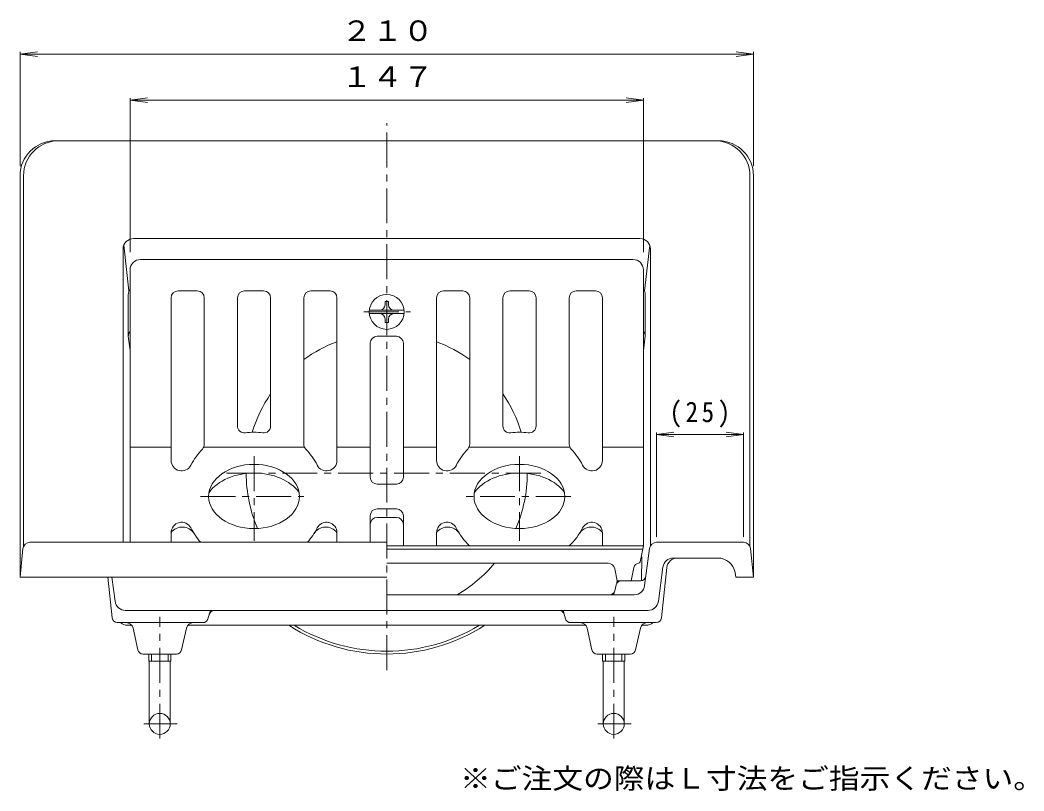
# Model space of a CAD drawing. Units: millimetres, scale not verified. Extents: x -354 to 366, y -274 to 230.
# Drawn here: x 78.3 to 365.8, y -226.9 to -6.1 of the extents above; entities that cross this region are included whole.
import ezdxf
from ezdxf.enums import TextEntityAlignment as Align

# ---------------------------------------------------------------- set-up
doc = ezdxf.new("R2010")
doc.units = ezdxf.units.MM
doc.header["$LTSCALE"] = 2
doc.linetypes.add('CHAIN1', pattern=[8, 5, -1, 1, -1])
doc.linetypes.add('DOUBLE_CHAIN1', pattern=[8.8, 5, -1, 0.6, -0.6, 0.6, -1])
for name, color, linetype, lineweight in [('0-0_通り芯', 3, 'Continuous', 9), ('0-2_仕上', 6, 'Continuous', 9), ('0-5_寸法', 3, 'Continuous', 9), ('0-A', 2, 'Continuous', 9), ('0-F', 7, 'Continuous', 9)]:
    doc.layers.add(name, color=color, linetype=linetype, lineweight=lineweight)
doc.styles.add('ＭＳ ゴシック', font='')
doc.styles.get('ＭＳ ゴシック').set_extended_font_data('MS Gothic')

msp = doc.modelspace()

# ---------------------------------------------------------------- linework, layer by layer
at = {"layer": '0-0_通り芯', "linetype": 'CHAIN1'}
for p, q in [((183.318, -192.3), (183.318, -35.627)), ((176.774, -89.675), (190.15, -89.675)), ((137.417, -135.85), (229.084, -135.85)), ((118.318, -211.899), (118.318, -177.047)), ((248.318, -211.899), (248.318, -177.047))]:
    msp.add_line(p, q, dxfattribs=at)
at = {"layer": '0-0_通り芯'}
for p, q in [((88.318, -40.675), (278.318, -40.675)), ((78.318, -50.675), (78.318, -165.673)), ((79.318, -50.675), (79.318, -156.822)), ((287.318, -50.675), (287.318, -156.822)), ((288.318, -50.675), (288.318, -165.673)), ((110.818, -68.675), (255.818, -68.675)), ((107.818, -71.675), (107.818, -155.673)), ((109.496, -83.677), (108.029, -70.567)), ((257.139, -83.677), (258.606, -70.567)), ((258.818, -71.675), (258.818, -156.706)), ((109.284, -84.784), (109.284, -96.675)), ((257.351, -84.784), (257.351, -96.675)), ((109.284, -96.675), (109.818, -100.727)), ((257.351, -96.675), (256.818, -100.727)), ((79.138, -157.474), (78.318, -165.673)), ((183.318, -155.673), (81.128, -155.673)), ((258.586, -157.408), (257.165, -168.069)), ((260.569, -155.673), (285.508, -155.673)), ((287.498, -157.474), (288.318, -165.673)), ((256.303, -166.649), (256.347, -159.791)), ((278.145, -160.173), (265.384, -160.173)), ((261.105, -172.569), (262.41, -162.776)), ((261.962, -177.334), (263.528, -162.85)), ((78.318, -165.673), (183.318, -165.673)), ((104.673, -177.334), (103.412, -165.673)), ((105.531, -172.569), (104.611, -165.673)), ((250.489, -166.673), (256.038, -166.673)), ((283.064, -164.278), (283.318, -165.673)), ((288.318, -165.673), (283.318, -165.673)), ((249.034, -167.809), (248.602, -169.536)), ((183.318, -170.673), (254.191, -170.673)), ((108.504, -175.173), (258.131, -175.173)), ((132.128, -177.585), (132.818, -175.173)), ((234.507, -177.585), (233.818, -175.173)), ((130.686, -178.673), (106.164, -178.673)), ((109.072, -179.429), (110.279, -179.429)), ((112.057, -186.498), (110.666, -180.239)), ((124.579, -186.498), (125.97, -180.239)), ((126.356, -179.429), (240.28, -179.429)), ((235.949, -178.673), (260.471, -178.673)), ((242.057, -186.498), (240.666, -180.239)), ((254.579, -186.498), (255.97, -180.239)), ((257.564, -179.429), (256.356, -179.429)), ((123.114, -187.673), (113.521, -187.673)), ((243.521, -187.673), (253.115, -187.673))]:
    msp.add_line(p, q, dxfattribs=at)
at = {"layer": '0-0_通り芯', "linetype": 'DOUBLE_CHAIN1'}
for p, q in [((249.318, -166.673), (249.191, -167.179)), ((249.318, -166.673), (249.799, -166.673)), ((248.478, -170.032), (248.318, -170.673))]:
    msp.add_line(p, q, dxfattribs=at)
at = {"layer": '0-0_通り芯'}
for centre, radius, start, end in [((88.318, -50.675), 10, 90, 180), ((89.318, -50.675), 10, 90, 180), ((277.318, -50.675), 10, 0, 90), ((278.318, -50.675), 10, 0, 90), ((110.818, -71.675), 3, 90, 180), ((255.818, -71.675), 3, 0, 90), ((112.284, -84.784), 3, 145.30801, 180), ((254.351, -84.784), 3, 0, 34.69199), ((111.284, -96.675), 2, 137.16674, 180), ((255.351, -96.675), 2, 0, 42.83326), ((183.318, -135.85), 40.25, 110.7345, 126.16141), ((183.318, -135.85), 40.25, 53.83859, 69.2655), ((183.318, -135.85), 40.25, 145.69889, 163.10505), ((183.318, -135.85), 40.25, 16.89495, 34.30111), ((183.318, -135.85), 40.25, 180.12752, 203.1872), ((183.318, -135.85), 40.25, 336.8128, 359.87248), ((81.128, -157.673), 2, 90, 174.2894), ((260.569, -157.673), 2, 90, 172.40536), ((285.508, -157.673), 2, 5.7106, 90), ((265.384, -163.173), 3, 90, 172.40536), ((266.511, -163.173), 3, 90, 173.82982), ((278.145, -165.173), 5, 10.30488, 90), ((183.318, -135.85), 40.25, 300.09884, 320.08772), ((250.489, -168.173), 1.5, 90, 165.96365), ((256.038, -165.173), 1.5, 270, 352.40536), ((247.147, -169.173), 1.5, 270, 345.96365), ((254.191, -167.673), 3, 270, 352.40536), ((108.504, -172.173), 3, 187.59464, 270), ((133.949, -176.673), 1.5, 90, 164.0546), ((232.686, -176.673), 1.5, 15.9454, 90), ((258.131, -172.173), 3, 270, 352.40536), ((106.164, -177.173), 1.5, 186.17018, 270), ((130.686, -177.173), 1.5, 270, 344.0546), ((235.949, -177.173), 1.5, 195.9454, 270), ((260.471, -177.173), 1.5, 270, 353.82982), ((109.072, -176.429), 3, 228.41273, 270), ((108.713, -180.673), 2, 12.52881, 90), ((127.922, -180.673), 2, 90, 167.47119), ((183.318, -135.85), 51.825, 237.23353, 302.76647), ((183.318, -135.85), 51.011, 238.68379, 301.31621), ((238.713, -180.673), 2, 12.52881, 90), ((257.922, -180.673), 2, 90, 167.47119), ((257.564, -176.429), 3, 270, 311.58727), ((113.521, -186.173), 1.5, 192.52881, 270), ((123.114, -186.173), 1.5, 270, 347.47119), ((243.521, -186.173), 1.5, 192.52881, 270), ((253.115, -186.173), 1.5, 270, 347.47119)]:
    msp.add_arc(centre, radius, start, end, dxfattribs=at)
at = {"layer": '0-2_仕上'}
for p, q in [((112.818, -74.675), (253.818, -74.675)), ((109.818, -77.675), (109.818, -155.673)), ((256.818, -77.675), (256.818, -156.675)), ((121.568, -132.22), (121.568, -85.675)), ((129.068, -83.675), (123.568, -83.675)), ((131.068, -127.58), (131.068, -85.675)), ((140.568, -122.332), (140.568, -85.675)), ((148.068, -83.675), (142.568, -83.675)), ((150.068, -122.346), (150.068, -85.675)), ((159.568, -127.57), (159.568, -85.675)), ((167.068, -83.675), (161.568, -83.675)), ((169.068, -132.241), (169.068, -85.675)), ((197.568, -132.241), (197.568, -85.675)), ((199.568, -83.675), (205.068, -83.675)), ((207.068, -127.57), (207.068, -85.675)), ((216.568, -122.346), (216.568, -85.675)), ((218.568, -83.675), (224.068, -83.675)), ((226.068, -122.332), (226.068, -85.675)), ((235.568, -127.58), (235.568, -85.675)), ((237.568, -83.675), (243.068, -83.675)), ((245.068, -132.22), (245.068, -85.675)), ((180.568, -96.675), (186.068, -96.675)), ((178.568, -98.675), (178.568, -136.997)), ((188.068, -98.675), (188.068, -136.997)), ((109.818, -128.391), (121.568, -128.391)), ((131.068, -128.391), (159.568, -128.391)), ((169.068, -128.391), (178.568, -128.391)), ((197.568, -128.391), (188.068, -128.391)), ((235.568, -128.391), (207.068, -128.391)), ((256.818, -128.391), (245.068, -128.391)), ((180.568, -138.997), (186.068, -138.997)), ((186.068, -146.068), (180.568, -146.068)), ((178.568, -148.068), (178.568, -155.673)), ((186.068, -148.543), (180.568, -148.543)), ((188.068, -148.068), (188.068, -156.675)), ((121.568, -152.886), (121.568, -155.673)), ((169.068, -152.886), (169.068, -155.673)), ((197.568, -152.886), (197.568, -156.675)), ((245.068, -152.886), (245.068, -156.675)), ((183.318, -156.675), (256.818, -156.675)), ((183.318, -157.675), (256.618, -157.675)), ((256.818, -156.675), (255.897, -161.278)), ((183.318, -161.675), (246.678, -161.675)), ((248.639, -163.283), (249.318, -166.675)), ((254.077, -162.881), (253.318, -166.675)), ((249.318, -166.673), (250.489, -166.673))]:
    msp.add_line(p, q, dxfattribs=at)
at = {"layer": '0-2_仕上', "linetype": 'CHAIN1'}
for p, q in [((145.318, -131.032), (145.318, -155.244)), ((221.318, -131.032), (221.318, -155.244)), ((129.961, -142.533), (159.525, -142.533)), ((236.037, -142.533), (204.112, -142.533))]:
    msp.add_line(p, q, dxfattribs=at)
at = {"layer": '0-2_仕上'}
for centre, radius, start, end in [((112.818, -77.675), 3, 90, 180), ((253.818, -77.675), 3, 0, 90), ((123.568, -85.675), 2, 90, 180), ((129.068, -85.675), 2, 0, 90), ((142.568, -85.675), 2, 90, 180), ((148.068, -85.675), 2, 0, 90), ((161.568, -85.675), 2, 90, 180), ((167.068, -85.675), 2, 0, 90), ((199.568, -85.675), 2, 90, 180), ((205.068, -85.675), 2, 0, 90), ((218.568, -85.675), 2, 90, 180), ((224.068, -85.675), 2, 0, 90), ((237.568, -85.675), 2, 90, 180), ((243.068, -85.675), 2, 0, 90), ((180.568, -98.675), 2, 90, 180), ((186.068, -98.675), 2, 0, 90), ((142.568, -122.332), 2, 180, 277.75214), ((148.068, -122.332), 2, 262.24786, 0), ((218.568, -122.332), 2, 180, 277.75214), ((224.068, -122.332), 2, 262.24786, 360), ((145.318, -142.533), 18.387, 82.24786, 97.75214), ((221.318, -142.533), 18.387, 82.24786, 97.75214), ((144.818, -142.533), 19.725, 136.46757, 153.01252), ((129.068, -127.57), 2, 316.46757, 0), ((161.568, -127.57), 2, 180, 223.53243), ((145.818, -142.533), 19.725, 26.98748, 43.53243), ((220.818, -142.533), 19.725, 136.46757, 153.01252), ((205.068, -127.57), 2, 316.46757, 0), ((237.568, -127.57), 2, 180, 223.53243), ((221.818, -142.533), 19.725, 26.98748, 43.53243), ((124.568, -132.22), 3, 180, 333.01252), ((166.068, -132.22), 3, 206.98748, 0), ((200.568, -132.22), 3, 180, 333.01252), ((242.068, -132.22), 3, 206.98748, 0), ((180.568, -136.997), 2, 180, 270), ((186.068, -136.997), 2, 270, 0), ((180.568, -148.068), 2, 90, 180), ((186.068, -148.068), 2, 0, 90), ((180.568, -150.543), 2, 90, 180), ((186.068, -150.543), 2, 0, 90), ((124.568, -152.928), 3, 27.17335, 180), ((124.768, -155.286), 4, 32.45923, 143.12296), ((144.818, -142.533), 19.762, 207.17335, 221.6744), ((145.818, -142.533), 19.762, 318.3256, 332.82665), ((165.868, -155.286), 4, 36.87704, 147.54077), ((166.068, -152.928), 3, 0, 152.82665), ((200.568, -152.928), 3, 27.17335, 180), ((200.768, -155.286), 4, 32.45923, 143.12296), ((220.818, -142.533), 19.762, 207.17335, 225.80537), ((221.818, -142.533), 19.762, 314.19463, 332.82665), ((241.868, -155.286), 4, 36.87704, 147.54077), ((242.068, -152.928), 3, 0, 152.82665), ((246.678, -163.675), 2, 11.31007, 90), ((255.547, -163.175), 1.5, 94.03201, 168.6897), ((255.407, -161.18), 0.5, 274.03201, 348.68965)]:
    msp.add_arc(centre, radius, start, end, dxfattribs=at)
for centre, major_axis in [((145.318, -142.533), (13, 0)), ((221.318, -142.533), (-13, 0))]:
    msp.add_ellipse(centre, major_axis=major_axis, ratio=0.707103, dxfattribs=at)
for centre, major_axis, start_param, end_param in [((145.318, -146.068), (14.5, 0), 0.4745023, 2.6670903), ((221.318, -146.068), (-14.5, 0), 3.616095, 5.808683)]:
    msp.add_ellipse(centre, major_axis=major_axis, ratio=0.707103, start_param=start_param, end_param=end_param, dxfattribs=at)
at = {"layer": '0-5_寸法'}
for p, q in [((115.143, -189.673), (115.143, -187.673)), ((115.143, -189.673), (121.492, -189.673)), ((115.317, -207.673), (115.317, -189.673)), ((115.958, -189.673), (115.958, -187.673)), ((120.678, -189.673), (120.678, -187.673)), ((121.317, -207.673), (121.317, -189.673)), ((121.492, -189.673), (121.492, -187.673)), ((245.143, -189.673), (245.143, -187.673)), ((245.143, -189.673), (251.493, -189.673)), ((245.318, -207.673), (245.318, -189.673)), ((245.958, -189.673), (245.958, -187.673)), ((250.678, -189.673), (250.678, -187.673)), ((251.318, -207.673), (251.318, -189.673)), ((251.493, -189.673), (251.493, -187.673))]:
    msp.add_line(p, q, dxfattribs=at)
at = {"layer": '0-5_寸法', "linetype": 'CHAIN1'}
for p, q in [((113.713, -207.673), (123.301, -207.673)), ((243.713, -207.673), (253.302, -207.673))]:
    msp.add_line(p, q, dxfattribs=at)
at = {"layer": '0-5_寸法'}
for centre in [(118.318, -207.673), (248.318, -207.673)]:
    msp.add_circle(centre, 3, dxfattribs=at)
at = {"layer": '0-A'}
for p, q in [((182.818, -86.674), (183.818, -86.674)), ((182.818, -87.674), (182.818, -86.674)), ((183.818, -87.674), (183.818, -86.674)), ((188.293, -89.174), (178.343, -89.174)), ((178.343, -90.174), (188.293, -90.174)), ((182.818, -91.675), (182.818, -92.675)), ((183.818, -91.675), (183.818, -92.675)), ((182.818, -92.675), (183.818, -92.675))]:
    msp.add_line(p, q, dxfattribs=at)
msp.add_circle((183.318, -89.675), 5, dxfattribs=at)
for centre, start, end in [((181.318, -87.674), 270, 0), ((185.318, -87.674), 180, 270), ((181.318, -91.675), 0, 90), ((185.318, -91.675), 90, 180)]:
    msp.add_arc(centre, 1.5, start, end, dxfattribs=at)
at = {"layer": '0-F'}
for p, q in [((78.318, -15.839), (83.275, -15.186)), ((78.318, -15.239), (78.318, -47.955)), ((78.318, -15.839), (288.318, -15.839)), ((78.318, -15.839), (83.275, -16.491)), ((288.318, -15.839), (283.361, -15.186)), ((288.318, -15.839), (283.361, -16.491)), ((288.318, -15.239), (288.318, -47.955)), ((109.818, -29.029), (114.775, -28.377)), ((109.818, -28.429), (109.818, -72.615)), ((256.818, -29.029), (251.861, -28.377)), ((256.818, -28.429), (256.818, -72.615)), ((109.818, -29.029), (256.818, -29.029)), ((109.818, -29.029), (114.775, -29.682)), ((256.818, -29.029), (251.861, -29.682)), ((260.569, -124.808), (265.526, -124.155)), ((260.569, -124.208), (260.569, -154.131)), ((260.569, -124.808), (285.508, -124.808)), ((260.569, -124.808), (265.526, -125.46)), ((285.508, -124.808), (280.551, -124.155)), ((285.508, -124.808), (280.551, -125.46)), ((285.508, -124.208), (285.508, -154.131))]:
    msp.add_line(p, q, dxfattribs=at)

# ---------------------------------------------------------------- texts
at = {"layer": '0-F', "color": 2, "style": 'ＭＳ ゴシック', "width": 1.1}
for s, p in [('２１０', (170.318, -13.839)), ('１４７', (170.318, -27.029)), ('※ご注文の際はＬ寸法をご指示ください。', (204.321, -227.975))]:
    msp.add_text(s, height=5.865, dxfattribs=at).set_placement(p, align=Align.BOTTOM_LEFT)
at = {"layer": '0-F', "color": 2, "insert": (264.288, -122.808), "char_height": 5.865, "attachment_point": 7, "style": 'ＭＳ ゴシック'}
msp.add_mtext('\\T1.28;\\W0.9;(25)', dxfattribs=at)

doc.saveas('drawing.dxf')
